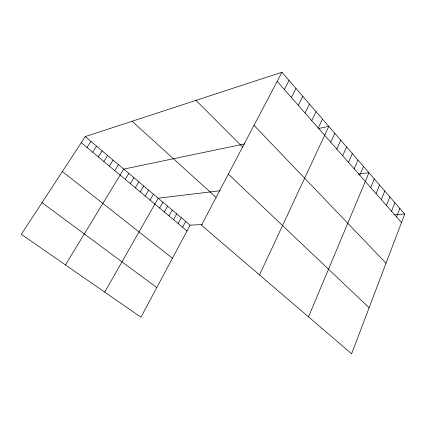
<?xml version="1.0" encoding="UTF-8"?>
<svg xmlns="http://www.w3.org/2000/svg" width="426" height="426" viewBox="0 0 426 426"><rect width="100%" height="100%" fill="white"/><g stroke="black" fill="none" stroke-linecap="round" stroke-linejoin="round"><path stroke-width="0.64" d="M404.7 214.049L351.631 353.766L201.461 225.226L281.959 72.234L404.7 214.049L394.135 214.597M396.553 216.946L399.833 208.426M391.553 211.264L394.891 202.712M386.473 205.492L389.87 196.913M381.307 199.629L384.763 191.013M376.057 193.665L379.577 185.022M370.721 187.605L374.305 178.931M308.53 316.875L368.948 172.743L358.394 174.016M359.784 175.182L363.5 166.449M354.176 168.813L357.962 160.048M348.473 162.338L352.329 153.541M342.674 155.746L346.599 146.922M336.769 149.041L340.773 140.186M330.762 142.225L334.847 133.338M259.525 274.924L328.813 126.368L318.339 128.551M318.243 128.002L322.482 119.056M311.715 120.585L316.039 111.612M305.064 113.028L309.478 104.029M298.285 105.334L302.79 96.303M291.379 97.49L295.979 88.432M284.339 89.497L289.036 80.407M202.409 224.539L190.124 225.173L140.931 317.216L21.3 234.316L85.232 136.597L281.959 72.234M182.594 227.228L185.709 221.445M178.095 223.474L181.247 217.681M173.547 219.683L176.737 213.868M168.952 215.849L172.179 210.018M164.308 211.972L167.572 206.131M159.612 208.053L162.913 202.196M104.737 292.14L158.206 198.218L220.317 190.71M150.059 200.082L153.44 194.197M145.207 196.035L148.626 190.134M140.298 191.94L143.759 186.024M135.335 187.797L138.839 181.865M130.313 183.606L133.86 177.663M125.239 179.373L128.828 173.414M65.455 264.913L123.737 169.117L244.801 143.876M114.754 170.618L118.428 164.633M109.333 166.103L113.06 160.101M103.853 161.529L107.629 155.511M98.305 156.901L102.128 150.868M92.692 152.215L96.564 146.171M87.01 147.471L90.93 141.411M42.014 202.654L156.779 287.566M62.377 171.529L172.445 258.257M81.254 142.673L187.046 230.94M85.232 136.597L190.124 225.173M132.071 121.272L216.035 197.35M228.347 174.122L369.113 307.742M195.981 100.36L242.586 147.029M254.018 125.34L386.025 263.209M277.161 81.345L401.478 222.532"/></g></svg>
